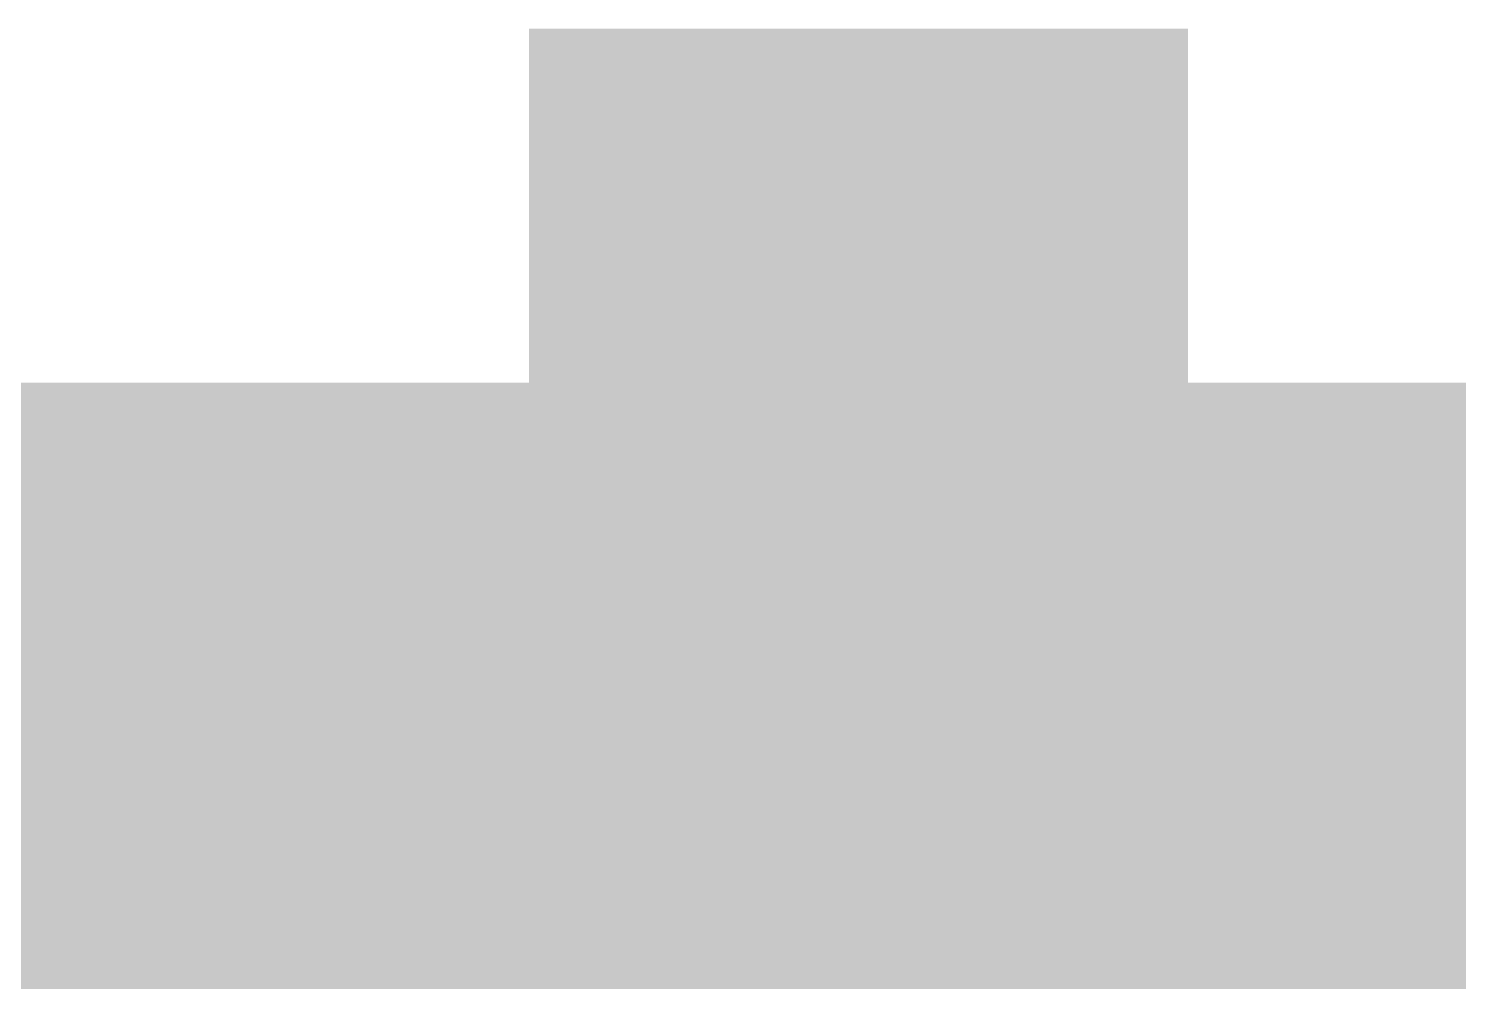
# Model space of a CAD drawing. Header units: millimetres. Extents: x 1 to 623, y -49 to 60.
# Drawn here: x 266.845 to 269.733, y 28.082 to 30.006 of the extents above; entities that cross this region are included whole.
import ezdxf

# ---------------------------------------------------------------- set-up
doc = ezdxf.new("R2010")
doc.units = ezdxf.units.MM
doc.header["$LTSCALE"] = 0.1
doc.layers.add('PDF6_Solid Fills', color=7, linetype='Continuous', true_color=0x8b8f90)

# ---------------------------------------------------------------- blocks, each defined once
blk = doc.blocks.new('ARDUINO')
at = {"layer": 'PDF6_Solid Fills', "lineweight": 20, "true_color": 0x9da0a1, "transparency": 33554559}
for points in [[(368.0042, 29.5218), (368.0042, 29.5957), (368.002, 29.5957), (366.6767, 29.5957), (366.6732, 29.5957), (366.6732, 29.5218), (366.6767, 29.5218)], [(368.0042, 29.3741), (368.0042, 29.448), (368.002, 29.448), (366.6767, 29.448), (366.6732, 29.448), (366.6732, 29.3741), (366.6767, 29.3741)], [(368.0042, 27.8971), (368.0042, 27.971), (368.002, 27.971), (366.6767, 27.971), (366.6732, 27.971), (366.6732, 27.8971), (366.6767, 27.8971)]]:
    blk.add_hatch(color=253, dxfattribs=at).paths.add_polyline_path(points)
at = {"layer": 'PDF6_Solid Fills', "lineweight": 20, "transparency": 33554559}
for points in [[(368.0042, 29.2264), (368.0042, 29.3003), (368.002, 29.3003), (366.6767, 29.3003), (366.6732, 29.3003), (366.6732, 29.2264), (366.6767, 29.2264)], [(368.0042, 29.0787), (368.0042, 29.1526), (368.002, 29.1526), (366.6767, 29.1526), (366.6732, 29.1526), (366.6732, 29.0787), (366.6767, 29.0787)], [(368.0042, 28.931), (368.0042, 29.0049), (368.002, 29.0049), (366.6767, 29.0049), (366.6732, 29.0049), (366.6732, 28.931), (366.6767, 28.931)], [(368.0042, 28.7833), (368.0042, 28.8571), (368.002, 28.8571), (366.6767, 28.8571), (366.6732, 28.8571), (366.6732, 28.7833), (366.6767, 28.7833)], [(368.0042, 28.6355), (368.0042, 28.7094), (368.002, 28.7094), (366.6767, 28.7094), (366.6732, 28.7094), (366.6732, 28.6355), (366.6767, 28.6355)], [(368.0042, 28.4879), (368.0042, 28.5617), (368.002, 28.5617), (366.6767, 28.5617), (366.6732, 28.5617), (366.6732, 28.4879), (366.6767, 28.4879)], [(368.0042, 28.3402), (368.0042, 28.4141), (368.002, 28.4141), (366.6767, 28.4141), (366.6732, 28.4141), (366.6732, 28.3402), (366.6767, 28.3402)], [(368.0042, 28.1925), (368.0042, 28.2664), (368.002, 28.2664), (366.6767, 28.2664), (366.6732, 28.2664), (366.6732, 28.1925), (366.6767, 28.1925)], [(368.0042, 28.0448), (368.0042, 28.1187), (368.002, 28.1187), (366.6767, 28.1187), (366.6732, 28.1187), (366.6732, 28.0448), (366.6767, 28.0448)], [(368.08, 27.9537), (368.2017, 27.9537), (368.2017, 27.9537, 0.418022), (368.2037, 27.9556), (368.2037, 27.9556), (368.2037, 28.0775), (368.2037, 28.0775, 0.413914), (368.2017, 28.0794), (368.2017, 28.0794), (368.08, 28.0794), (368.08, 28.0794, 0.416215), (368.0781, 28.0775), (368.0781, 28.0775), (368.0781, 27.9556), (368.0781, 27.9556, 0.42033)], [(368.08, 27.8159), (368.2017, 27.8159), (368.2017, 27.8159, 0.418022), (368.2037, 27.8178), (368.2037, 27.8178), (368.2037, 27.9396), (368.2037, 27.9396, 0.413914), (368.2017, 27.9415), (368.2017, 27.9415), (368.08, 27.9415), (368.08, 27.9415, 0.416215), (368.0781, 27.9396), (368.0781, 27.9396), (368.0781, 27.8178), (368.0781, 27.8178, 0.42033)]]:
    blk.add_hatch(color=256, dxfattribs=at).paths.add_polyline_path(points)
at = {"layer": 'PDF6_Solid Fills', "lineweight": 20, "true_color": 0x017481, "transparency": 33554559}
blk.add_hatch(color=136, dxfattribs=at).paths.add_polyline_path([(367.3383, 17.4148), (363.4689, 17.4148), (363.1821, 17.7016), (363.1518, 17.7016), (363.1404, 17.7021), (363.1299, 17.7038), (363.1189, 17.7065), (363.1084, 17.71), (363.0983, 17.7148), (363.0891, 17.7205), (363.0803, 17.7271), (363.072, 17.7345), (363.0645, 17.7429), (363.058, 17.7516), (363.0522, 17.7613), (363.0474, 17.7709), (363.0435, 17.7819), (363.0413, 17.7924), (363.0395, 17.8034), (363.0386, 17.8144), (363.0386, 28.7671), (363.0395, 28.7785), (363.0413, 28.7895), (363.0435, 28.8), (363.0474, 28.8105), (363.0522, 28.8206), (363.058, 28.8302), (363.0645, 28.839), (363.072, 28.8474), (363.0803, 28.8548), (363.0891, 28.8614), (363.0983, 28.8666), (363.1084, 28.8715), (363.1189, 28.8754), (363.1299, 28.878), (363.1404, 28.8798), (363.1518, 28.8802), (368.9457, 28.8802), (368.9567, 28.8798), (368.9676, 28.878), (368.9781, 28.8754), (368.9887, 28.8715), (368.9988, 28.8666), (369.0084, 28.8614), (369.0172, 28.8548), (369.0255, 28.8474), (369.033, 28.839), (369.0396, 28.8302), (369.0448, 28.8206), (369.0496, 28.8105), (369.0536, 28.8), (369.0562, 28.7895), (369.058, 28.7785), (369.0584, 28.7671), (369.058, 28.7671), (369.058, 18.5595), (369.0584, 18.5595), (369.0584, 17.8113), (369.058, 17.8003), (369.0562, 17.7894), (369.0536, 17.7788), (369.0496, 17.7679), (369.0448, 17.7578), (369.0396, 17.7486), (369.033, 17.7398), (369.0255, 17.7315), (369.0172, 17.724), (369.0084, 17.7174), (368.9988, 17.7117), (368.9887, 17.7069), (368.9781, 17.7034), (368.9676, 17.7007), (368.9567, 17.699), (368.9457, 17.6986), (367.6217, 17.6986)])
at = {"layer": 'PDF6_Solid Fills', "lineweight": 20, "true_color": 0x8a7867, "transparency": 33554559}
for points in [[(368.3848, 28.6406), (368.3848, 28.737), (368.3281, 28.737), (368.3281, 28.6406), (368.3281, 28.5442), (368.3848, 28.5442)], [(368.3269, 27.9195), (368.3269, 27.8231), (368.3835, 27.8231), (368.3835, 27.9195), (368.3835, 28.0159), (368.3269, 28.0159)]]:
    blk.add_hatch(color=8, dxfattribs=at).paths.add_polyline_path(points)
h = blk.add_hatch(color=8, dxfattribs=at)
h.paths.add_polyline_path([(366.3756, 28.2322), (366.3756, 28.339)], flags=0)
h.paths.add_polyline_path([(366.3322, 28.3834, 0.405226), (366.3756, 28.339)], flags=0)
h.paths.add_polyline_path([(366.3756, 28.428, 0.403959), (366.3322, 28.3834)], flags=0)
h.paths.add_polyline_path([(366.3756, 28.428), (366.3756, 28.5266), (366.3756, 28.5804), (366.2575, 28.5804), (365.8988, 28.5804), (365.8705, 28.5804), (365.7807, 28.5804), (365.7807, 28.4283)], flags=0)
h.paths.add_polyline_path([(365.8255, 28.3834, 0.413721), (365.7807, 28.4283)], flags=0)
h.paths.add_polyline_path([(365.7807, 28.3387, 0.413312), (365.8255, 28.3834)], flags=0)
h.paths.add_polyline_path([(365.7807, 28.3387), (365.7807, 28.1903), (365.8705, 28.1903), (365.8988, 28.1903), (366.2575, 28.1903), (366.3756, 28.1903)], flags=0)
at = {"layer": 'PDF6_Solid Fills', "lineweight": 20, "true_color": 0xdddede, "transparency": 33554559}
h = blk.add_hatch(color=254, dxfattribs=at)
h.paths.add_polyline_path([(368.8099, 28.28, 0.414306), (368.6239, 28.466)], flags=0)
h.paths.add_polyline_path([(368.6239, 28.094, 0.414138), (368.8099, 28.28)], flags=0)
h.paths.add_polyline_path([(368.4379, 28.28, 0.414062), (368.6239, 28.094)], flags=0)
h.paths.add_polyline_path([(368.6239, 28.466, 0.414231), (368.4379, 28.28)], flags=0)
at = {"layer": 'PDF6_Solid Fills', "lineweight": 20, "true_color": 0xc2c5c6, "transparency": 33554559}
h = blk.add_hatch(color=9, dxfattribs=at)
h.paths.add_polyline_path([(365.7359, 28.3832, 0.414106), (365.7807, 28.3384)], flags=0)
h.paths.add_polyline_path([(365.7807, 28.428, 0.414496), (365.7359, 28.3832)], flags=0)
h.paths.add_polyline_path([(365.8255, 28.3832, 0.414016), (365.7807, 28.428)], flags=0)
h.paths.add_polyline_path([(365.7807, 28.3384, 0.413624), (365.8255, 28.3832)], flags=0)
h = blk.add_hatch(color=9, dxfattribs=at)
h.paths.add_polyline_path([(366.3298, 28.3832, 0.414496), (366.3746, 28.3384)], flags=0)
h.paths.add_polyline_path([(366.3746, 28.428, 0.414886), (366.3298, 28.3832)], flags=0)
h.paths.add_polyline_path([(366.4194, 28.3832, 0.414496), (366.3746, 28.428)], flags=0)
h.paths.add_polyline_path([(366.3746, 28.3384, 0.414106), (366.4194, 28.3832)], flags=0)
blk.add_hatch(color=9, dxfattribs=at).paths.add_polyline_path([(368.0883, 27.9989), (368.0883, 27.9989), (368.0883, 27.9477), (368.0883, 27.9435), (368.0883, 27.8923), (368.0887, 27.8923), (368.0887, 27.8923, 0.403753), (368.1408, 27.8418), (368.1408, 27.8418, 0.403197), (368.193, 27.8923), (368.193, 27.8923), (368.1934, 27.8923), (368.1934, 27.9435), (368.1934, 27.9477), (368.1934, 27.9989), (368.1934, 27.9989, 0.41409), (368.1409, 28.0514), (368.1409, 28.0514, 0.414552)])
at = {"layer": 'PDF6_Solid Fills', "color": 253, "lineweight": 20, "true_color": 0x9da0a1, "transparency": 33554559}
for points in [[(366.6732, 29.5956), (368.0042, 29.5956), (366.6732, 27.823), (368.0042, 27.823)], [(368.2839, 28.809), (368.4278, 28.809), (368.2839, 28.6651), (368.4278, 28.6651)], [(368.4278, 27.7511), (368.2839, 27.7511), (368.4278, 27.895), (368.2839, 27.895)]]:
    blk.add_solid(points, dxfattribs=at)
at = {"layer": 'PDF6_Solid Fills', "lineweight": 20, "transparency": 33554559}
for points in [[(368.2839, 28.62), (368.9639, 28.62), (368.2839, 27.9401), (368.9639, 27.9401)], [(365.6788, 28.5433), (365.9386, 28.5433), (365.6788, 28.2275), (365.9386, 28.2275)], [(366.2029, 28.5433), (366.4611, 28.5433), (366.2029, 28.2275), (366.4611, 28.2275)], [(365.9369, 27.9511), (365.9852, 27.9511), (365.9369, 27.9028), (365.9852, 27.9028)], [(365.8503, 27.7965), (365.8986, 27.7965), (365.8503, 27.7482), (365.8986, 27.7482)], [(366.0236, 27.7965), (366.0719, 27.7965), (366.0236, 27.7482), (366.0719, 27.7482)]]:
    blk.add_solid(points, dxfattribs=at)
at = {"layer": 'PDF6_Solid Fills', "color": 136, "lineweight": 20, "true_color": 0x017481, "transparency": 33554559}
for points in [[(365.9386, 28.5804), (366.2029, 28.5804), (365.9386, 28.1903), (366.2029, 28.1903)], [(368.1934, 27.987), (368.1934, 27.9093), (368.0883, 27.987), (368.0883, 27.9093)]]:
    blk.add_solid(points, dxfattribs=at)
at = {"layer": 'PDF6_Solid Fills', "color": 32, "lineweight": 20, "true_color": 0xe5540f, "transparency": 33554559}
for points in [[(365.9386, 28.5804), (366.2029, 28.5804), (365.9386, 28.1903), (366.2029, 28.1903)], [(368.1934, 27.987), (368.1934, 27.9093), (368.0883, 27.987), (368.0883, 27.9093)]]:
    blk.add_solid(points, dxfattribs=at)
at = {"layer": 'PDF6_Solid Fills', "color": 28, "lineweight": 20, "true_color": 0x11100d, "transparency": 33554559}
for points in [[(365.9386, 28.5804), (366.2029, 28.5804), (365.9386, 28.1903), (366.2029, 28.1903)], [(368.1934, 27.987), (368.1934, 27.9093), (368.0883, 27.987), (368.0883, 27.9093)]]:
    blk.add_solid(points, dxfattribs=at)
at = {"layer": 'PDF6_Solid Fills', "color": 9, "lineweight": 20, "true_color": 0xc2c5c6, "transparency": 33554559}
for points in [[(365.6788, 28.5433), (365.6154, 28.5433), (365.6788, 28.2275), (365.6154, 28.2275)], [(366.5245, 28.5433), (366.4611, 28.5433), (366.5245, 28.2275), (366.4611, 28.2275)], [(365.9128, 28.0235), (366.0094, 28.0235), (365.9128, 27.9269), (366.0094, 27.9269)], [(365.8262, 27.7723), (365.9228, 27.7723), (365.8262, 27.6757), (365.9228, 27.6757)], [(365.9994, 27.7723), (366.096, 27.7723), (365.9994, 27.6757), (366.096, 27.6757)]]:
    blk.add_solid(points, dxfattribs=at)
at = {"layer": 'PDF6_Solid Fills', "color": 8, "lineweight": 20, "true_color": 0x8a7867, "transparency": 33554559}
blk.add_solid([(365.8262, 27.7723), (366.096, 27.7723), (365.8262, 27.9269), (366.096, 27.9269)], dxfattribs=at)

msp = doc.modelspace()

# ---------------------------------------------------------------- block references
msp.add_blockref('ARDUINO', (-98.8174, 0.4106))

doc.saveas('drawing.dxf')
